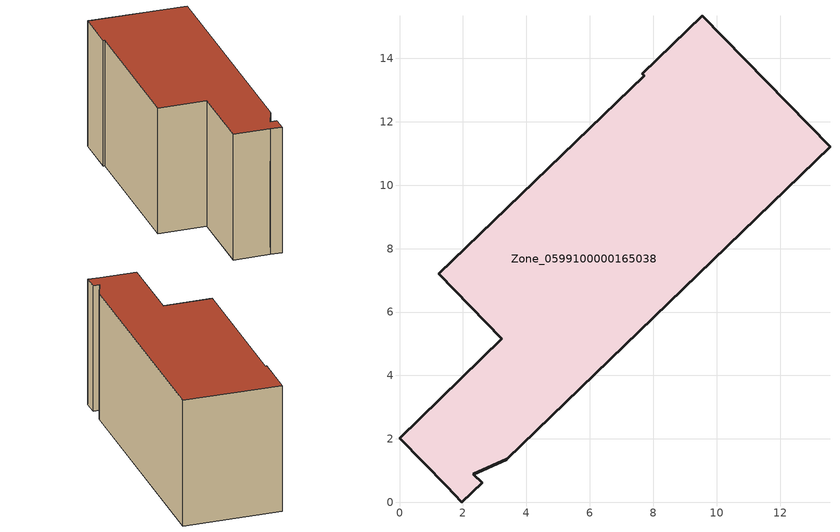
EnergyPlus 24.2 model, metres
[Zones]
Zone_0599100000165038
 floor ground (C_G): 2.6,0.61 1.97,0 1.49,0.5 0,2.02 3.23,5.16 1.24,7.2 7.72,13.45 7.66,13.51 9.55,15.35 13.58,11.22 3.38,1.36 2.33,0.88 z0
 wall outside (C_F): 13.58,11.22 9.55,15.35 7.66,13.51 7.72,13.45 1.24,7.2 3.23,5.16 0,2.02 1.49,0.5 1.97,0 2.6,0.61 2.33,0.88 3.38,1.36 13.58,11.22 z0:7.64
 roof outside (C_R): 0,2.02 1.49,0.5 1.97,0 2.6,0.61 2.33,0.88 3.38,1.36 13.58,11.22 9.55,15.35 7.66,13.51 7.72,13.45 1.24,7.2 3.23,5.16 z7.64
[BUILDING]
Pand.0599100000165038: North Axis=0; Terrain=City; Loads Convergence Tolerance Value=0.04; Temperature Convergence Tolerance Value=0.4; Solar Distribution=FullExterior; Maximum Number of Warmup Days=25; Minimum Number of Warmup Days=1
[Site:Location]
Rotterdam.The.Hague.AP_ZH_NLD Design_Conditions: Latitude=51.96; Longitude=4.45; Time Zone=1; Elevation=-4.5
[SITE:GROUNDTEMPERATURE:BUILDINGSURFACE]
18, 18, 18, 18, 18, 18, 18, 18, 18, 18, 18, 18
[MATERIAL] Thermal Absorptance=0.9; Solar Absorptance=0.7; Visible Absorptance=0.7
Name | Roughness | Thickness | Conductivity | Density | Specific Heat
G.TC.1975-1991 | MediumSmooth | 0.15 | 0.288461 | 540 | 1210
F.TC.1975-1991 | Rough | 0.3 | 0.230769 | 1920 | 840
R.TC.1975-1991 | MediumRough | 0.2 | 0.153846 | 1500 | 1000
[CONSTRUCTION]
C_G: G.TC.1975-1991
C_F: F.TC.1975-1991
C_R: R.TC.1975-1991
[ZONE]
Zone_0599100000165038: Type=1; Multiplier=1; Ceiling Height=Autocalculate; Volume=Autocalculate; Floor Area=autocalculate; Part of Total Floor Area=Yes
[ZONEINFILTRATION:DESIGNFLOWRATE]
Infil_Zone_0599100000165038: Zone or ZoneList or Space or SpaceList=Zone_0599100000165038; Schedule=AlwaysOn; Design Flow Rate Calculation Method=Flow/Area; Flow Rate per Floor Area=0.003; Constant Term Coefficient=1; Temperature Term Coefficient=0; Velocity Term Coefficient=0; Velocity Squared Term Coefficient=0
[HVACTEMPLATE:ZONE:IDEALLOADSAIRSYSTEM]
Zone_0599100000165038: Maximum Heating Supply Air Temperature=50; Minimum Cooling Supply Air Temperature=13; Maximum Heating Supply Air Humidity Ratio=0.0156; Minimum Cooling Supply Air Humidity Ratio=0.0077; Heating Limit=NoLimit; Cooling Limit=NoLimit; Dehumidification Control Type=ConstantSensibleHeatRatio; Cooling Sensible Heat Ratio=0.7; Dehumidification Setpoint=60; Humidification Control Type=None; Humidification Setpoint=30; Outdoor Air Method=None; Outdoor Air Flow Rate per Person=0.00944; Outdoor Air Flow Rate per Zone Floor Area=0; Outdoor Air Flow Rate per Zone=0; Demand Controlled Ventilation Type=None; Outdoor Air Economizer Type=NoEconomizer; Heat Recovery Type=None; Sensible Heat Recovery Effectiveness=0.7; Latent Heat Recovery Effectiveness=0.65
[ZONECONTROL:THERMOSTAT]
ThermostatControl_Zone_0599100000165038: Zone or ZoneList=Zone_0599100000165038; Control Type Schedule=DualSetpointControlType; Control 1=Thermostat_Zone_0599100000165038; Temperature Difference Between Cutout And Setpoint=0
[THERMOSTATSETPOINT:DUALSETPOINT]
Thermostat_Zone_0599100000165038: Heating Setpoint Temperature Schedule=HeatingSetpoint_Zone_0599100000165038; Cooling Setpoint Temperature Schedule=CoolingSetpoint_Zone_0599100000165038
[SCHEDULE:COMPACT]
HeatingSetpoint_Zone_0599100000165038: Through: 12/31, For: AllDays, Until: 24:00, 21
CoolingSetpoint_Zone_0599100000165038: Through: 12/31, For: AllDays, Until: 24:00, 24
DualSetpointControlType: Through: 12/31, For: AllDays, Until: 24:00, 4
AlwaysOn: Through: 12/31, For: AllDays, Until: 24:00, 1
